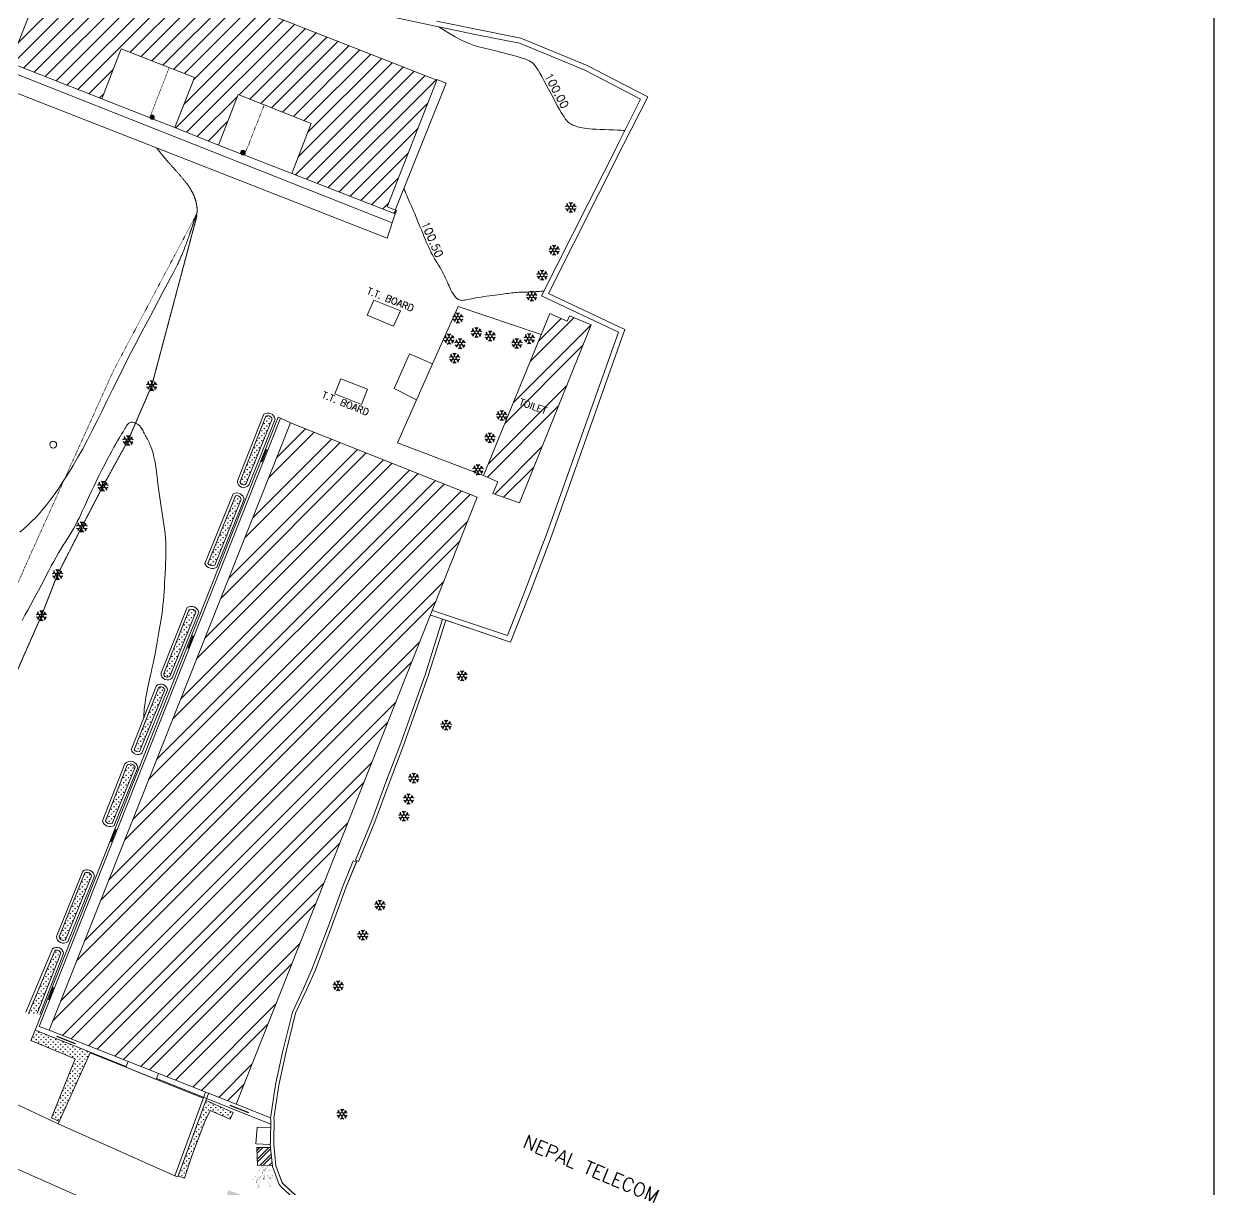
# Model space of a CAD drawing. Header units: inches. Extents: x 527934 to 2134587, y -408734 to 227304.
# Drawn here: x 756944 to 845108, y -255425 to -169132 of the extents above; entities that cross this region are included whole.
import ezdxf
from ezdxf.enums import TextEntityAlignment as Align

# ---------------------------------------------------------------- set-up
doc = ezdxf.new("R2010")
doc.units = ezdxf.units.IN
doc.header["$MEASUREMENT"] = 0
doc.linetypes.add('ACAD_ISO02W100', pattern=[15, 12, -3])
doc.linetypes.add('ACAD_ISO07W100', pattern=[3.5, 0.5, -3])
for name, color, linetype, lineweight in [('1 LIGHT N SWITCH', 3, 'Continuous', 25), ('Banana', 3, 'Continuous', 15), ('boundary', 1, 'Continuous', 20), ('Building', 30, 'Continuous', 20), ('Cont_Annotation', 7, 'Continuous', 15), ('Contour', 3, 'Continuous', 5), ('Drain', 9, 'Continuous', 15), ('Flowerbed', 30, 'Continuous', 15), ('hatch', 250, 'Continuous', 5), ('Index_Contour', 1, 'Continuous', 20), ('Miscellaneous', 7, 'Continuous', 15), ('partition wall', 5, 'Continuous', 20), ('Slope', 7, 'ACAD_ISO07W100', 15), ('Terrace', 30, 'ACAD_ISO02W100', 15)]:
    doc.layers.add(name, color=color, linetype=linetype, lineweight=lineweight)
doc.layers.add('Tree', color=3, linetype='Continuous')
doc.styles.add('romans', font='romans.shx')
doc.dimstyles.new('External', dxfattribs={"dimtxt": 0.6, "dimasz": 0.6, "dimexe": 0.25, "dimexo": 0.75, "dimgap": 0.25, "dimtad": 0, "dimzin": 1, "dimdsep": 46, "dimtxsty": 'romans', "dimcen": 2.5, "dimadec": 8, "dimazin": 0, "dimtfac": 1, "dimtix": 1, "dimtmove": 2, "dimatfit": 3, "dimfxl": 1, "dimtolj": 1, "dimtzin": 0, "dimarcsym": 1})
pattern_1 = [(90, (-202479.1, -1176701.5), (-179.605, 179.605), [47.625, -311.585]), (45, (-202479.1, -1176701.5), (-179.605122, 179.605122), [47.625, -206.375]), (135, (-202479.1, -1176701.5), (-179.605122, -179.605122), [47.625, -206.375])]
pattern_2 = [(45, (-202479.1, -1176701.5), (-1347.0384, 1347.0384), []), (45, (-201581, -1176701.5), (-1347.0384, 1347.0384), [])]

# ---------------------------------------------------------------- blocks, each defined once
blk = doc.blocks.new('Tree')
for p, q in [((-0.77, 0.16), (-0.43, 0.25)), ((-0.65, 0.38), (-0.22, 0.12)), ((-0.43, 0.25), (-0.52, 0.59)), ((-0.25, 0.75), (0, 0.5)), ((0, 0.25), (0, 0.75)), ((0, 0.5), (0.25, 0.75)), ((0.65, 0.38), (0.22, 0.12)), ((0.43, 0.25), (0.52, 0.59)), ((0.43, 0.25), (0.77, 0.16)), ((-0.77, -0.16), (-0.43, -0.25)), ((-0.22, -0.13), (-0.65, -0.38)), ((-0.43, -0.25), (-0.52, -0.59)), ((-0.25, -0.75), (0, -0.5)), ((0, -0.75), (0, -0.25)), ((0, -0.5), (0.25, -0.75)), ((0.22, -0.13), (0.65, -0.38)), ((0.43, -0.25), (0.77, -0.16)), ((0.43, -0.25), (0.52, -0.59))]:
    blk.add_line(p, q)
blk.add_circle((0, 0), 0.25)
blk = doc.blocks.new('WMF1', base_point=(-0.1, 0))
at = {"layer": 'Tree', "lineweight": 0, "const_width": 0.221}
for points in [[(29.8, -10.4), (27.2, -9.4), (24.6, -8.3), (18.3, -8.3), (17.1, -8.8), (15.8, -9.3), (17.1, -9.9), (18.4, -10.4), (19.3, -11.3), (20.2, -12.2), (20.2, -15.1), (20.2, -18), (19, -15.1), (17.8, -12.2), (16.6, -11.2), (15.3, -10.1), (15.3, -14.4), (15.3, -18.8), (16.1, -24.4), (17, -29.9), (14.9, -29.9), (12.9, -29.9), (13.7, -24.3), (14.5, -18.7), (14.5, -14.4), (14.5, -10.1), (13.3, -11.2), (12, -12.2), (10.8, -15.1), (9.7, -18), (9.7, -15.1), (9.7, -12.2), (10.6, -11.3), (11.4, -10.4), (12.8, -9.9), (14, -9.3), (12.8, -8.8), (11.5, -8.3), (8.4, -8.3), (5.2, -8.3), (2.7, -9.4), (0, -10.4), (2.5, -8.4), (5, -6.3), (8.5, -6.3), (11.4, -7.5), (14.3, -8.7), (13.6, -7.1), (12.9, -5.4), (9.7, -2.8), (6.5, -0.1), (9.2, -1.2), (11.9, -2.3), (13.6, -5.1), (14.3, -6.7), (14.9, -8.3), (15.6, -6.7), (16.2, -5.1), (17.8, -2.3), (20.6, -1.2), (23.3, -0.1), (20.1, -2.8), (16.9, -5.4), (15.5, -8.7), (18.5, -7.5), (21.3, -6.3), (24.8, -6.3), (27.4, -8.4), (29.8, -10.4), (29.8, -10.4)], [(16.1, -29.3), (15.5, -25.3), (14.9, -21.3), (14.3, -25.3), (13.7, -29.3), (14.9, -29.3), (16.1, -29.3), (16.1, -29.3)]]:
    blk.add_lwpolyline(points, dxfattribs=at)

msp = doc.modelspace()

# ---------------------------------------------------------------- hatches: boundary and pattern name
at = {"layer": 'Building', "ltscale": 0.25}
for points in [[(766601.6, -176052.5, 0.7192238), (766318.1, -175957.4), (766286.9, -176037.5, 0.0238176), (766286.2, -176052.5, 1)], [(772998.9, -178682.5, 0.7519102), (773315.5, -178774), (773338.9, -178714.5, 0.0469535), (773341.9, -178682.5, 1)]]:
    msp.add_hatch(color=256, dxfattribs=at).paths.add_polyline_path(points)
at = {"layer": 'Flowerbed', "ltscale": 0.25}
h = msp.add_hatch(dxfattribs=at)
h.set_pattern_fill('GRASS', color=256, scale=10, style=0)
h.set_pattern_definition(pattern_1)
h.paths.add_polyline_path([(775344, -198394.1, 0.4483781), (774878.7, -198185.1), (772960.5, -203017.8, 0.6701768), (773423.5, -203182)])
h = msp.add_hatch(dxfattribs=at)
h.set_pattern_fill('GRASS', color=256, scale=10, style=0)
h.set_pattern_definition(pattern_1)
h.paths.add_polyline_path([(773052.1, -204319, 0.4109612), (772610.7, -204083.2), (770575.5, -209083.5, 0.356107), (771090.3, -209226.5)])
h = msp.add_hatch(dxfattribs=at)
h.set_pattern_fill('GRASS', color=256, scale=10, style=0)
h.set_pattern_definition(pattern_1)
h.paths.add_polyline_path([(769693.9, -212701.6, 0.3956605), (769193.1, -212496.4), (767306.8, -217242.7, 0.6641884), (767755.3, -217450.1)])
h = msp.add_hatch(dxfattribs=at)
h.set_pattern_fill('GRASS', color=256, scale=10, style=0)
h.set_pattern_definition(pattern_1)
h.paths.add_polyline_path([(767378, -218437.2, 0.4666556), (766943.4, -218260.3), (765110.6, -222881.5, 0.3842198), (765514.6, -223009.4)])
h = msp.add_hatch(dxfattribs=at)
h.set_pattern_fill('GRASS', color=256, scale=10, style=0)
h.set_pattern_definition(pattern_1)
h.paths.add_polyline_path([(765183.4, -224183, 0.563686), (764607.1, -224033.1), (762983.5, -228161.3, 0.400882), (763483.8, -228344.5)])
h = msp.add_hatch(dxfattribs=at)
h.set_pattern_fill('GRASS', color=256, scale=10, style=0)
h.set_pattern_definition(pattern_1)
h.paths.add_polyline_path([(761969, -232235.3, 0.4806899), (761473.7, -232009.4), (759562.8, -236736.3, 0.5015649), (760040.7, -236966)])
h = msp.add_hatch(dxfattribs=at)
h.set_pattern_fill('GRASS', color=256, scale=10, style=0)
h.set_pattern_definition(pattern_1)
h.paths.add_polyline_path([(759679.4, -237952.4, 0.5338205), (759230.1, -237764.1), (757286.4, -242405.7), (757936.6, -242411.7)])
h.paths.add_polyline_path([(756313.8, -244489.6), (758544.6, -242258.9), (758014.3, -241728.5), (755783.5, -243959.3)], flags=9)
h = msp.add_hatch(dxfattribs=at)
h.set_pattern_fill('GRASS', color=256, scale=10, style=0)
h.set_pattern_definition(pattern_1)
h.paths.add_polyline_path([(757781.9, -243642.5), (757474.9, -244420.5), (760756.9, -245765.5), (758993.9, -250136.5), (759579.1, -250401.3), (761870.2, -245337.8), (764504.1, -246392.9), (764525.9, -246338.1)])
h = msp.add_hatch(dxfattribs=at)
h.set_pattern_fill('GRASS', color=256, scale=10, style=0)
h.set_pattern_definition(pattern_1)
h.paths.add_polyline_path([(770436.7, -248852.8), (768375.9, -254443.4), (768842.9, -254615.5), (769369.9, -253034.5), (770340.9, -250415.5), (770749.9, -249592.5), (772232.9, -250248.5), (772455.3, -249745.7)])
h = msp.add_hatch(dxfattribs=at)
h.set_pattern_fill('GRASS', color=256, scale=10, style=0)
h.set_pattern_definition(pattern_1)
h.paths.add_polyline_path([(803060.9, -265603.5), (800432.9, -264840.5), (797045.9, -263890.5), (793676.9, -262898.5), (789759.7, -261672.6), (781714.9, -258879.7), (780597.9, -258496.5), (778911.9, -257899.5), (774418.5, -256322.9), (774406.9, -256334.5), (774406.9, -256318.8), (772103.9, -255510.7), (771966.9, -255886.5), (782427.9, -259700.5), (791058.9, -262655.5), (799616.9, -265428.5), (802484.9, -266261.5), (811493.9, -271522.5), (813786.9, -272942, -0.1656886), (813992.6, -273069.4), (820051.9, -276820.5), (821202.9, -277360.5), (822079.9, -277624.5), (819013.9, -274996.5), (817973.5, -273986.5), (813778.5, -271410.7), (811805.1, -271135.5), (811713.9, -271278.5), (808123.9, -268878.5), (806258.9, -267631.5), (804571.9, -266545.5), (804630.1, -266452.2)])
h.paths.add_polyline_path([(774928.8, -257136.6), (776806, -255259.4), (776275.7, -254729), (774398.5, -256606.2)], flags=9)
h.paths.add_polyline_path([(797823.6, -267025.3), (799700.8, -265148.1), (799170.4, -264617.7), (797293.2, -266494.9)], flags=25)
h.paths.add_polyline_path([(790242.9, -264555.2), (792103.2, -262694.9), (791572.9, -262164.5), (789712.5, -264024.9)], flags=25)
h.paths.add_polyline_path([(780724.4, -261326.2), (782601.6, -259449), (782071.3, -258918.6), (780194.1, -260795.8)], flags=25)
h.paths.add_polyline_path([(809542.3, -272919), (811318.5, -271142.8), (810788.2, -270612.5), (809012, -272388.7)], flags=25)
h.paths.add_polyline_path([(818281.9, -278258.1), (820159.1, -276380.9), (819628.8, -275850.6), (817751.6, -277727.8)], flags=9)
at = {"layer": 'hatch', "ltscale": 0.25}
h = msp.add_hatch(dxfattribs=at)
h.set_pattern_fill('ANSI31', color=256, scale=250, style=0)
h.set_pattern_definition([(45, (-202479.1, -1176701.5), (-561.266, 561.266), [])])
h.paths.add_polyline_path([(787521.9, -173296.5), (759773.9, -162353.5), (756051.9, -171751.5), (755287.9, -171454.5), (755172.9, -171721.5), (762715.9, -174688.5), (764158.9, -170983.5), (769584, -173096.4), (768135.9, -176814.5), (771368.9, -178122.5), (772827.6, -174377.1), (778227.1, -176503.7), (776784.9, -180206.5), (784453.9, -183193.5), (784549.9, -182967.5), (783851.9, -182681.5)])
h.paths.add_polyline_path([(774160.7, -169827.3), (776037.9, -167950.1), (775507.6, -167419.7), (773630.4, -169296.9)], flags=24)
h.paths.add_polyline_path([(774225, -174671.2), (776893.5, -172002.8), (776363.2, -171472.4), (773694.7, -174140.9)], flags=24)
h = msp.add_hatch(dxfattribs=at)
h.set_pattern_fill('ANSI32', color=256, scale=200, style=0)
h.set_pattern_definition(pattern_2)
h.paths.add_polyline_path([(798974.9, -191426.5), (797356.9, -190761.5), (797189.4, -191148.5), (795908.9, -190594.5), (790995.9, -202580.5), (792046.5, -203035.1), (791669.9, -203905.5), (793651.9, -204602.5)])
h.paths.add_polyline_path([(792324.1, -197343.4), (794201.3, -195466.2), (793670.9, -194935.9), (791793.7, -196813.1)], flags=25)
h.paths.add_polyline_path([(793349.7, -197386.4), (795741.9, -198227.6), (795990.7, -197520.1), (793598.6, -196678.9)], flags=24)
h = msp.add_hatch(dxfattribs=at)
h.set_pattern_fill('ANSI32', color=256, scale=200, style=0)
h.set_pattern_definition(pattern_2)
h.paths.add_polyline_path([(790523.9, -204182.5), (776697.9, -198673.5), (758809.9, -243642.5), (772666.9, -249139.5)])
h.paths.add_polyline_path([(781294.1, -203596.2), (783171.3, -201719), (782641, -201188.7), (780763.8, -203065.9)], flags=24)
h.paths.add_polyline_path([(785952.1, -216594.4), (787846.1, -214700.4), (787315.8, -214170), (785421.7, -216064.1)], flags=25)
h.paths.add_polyline_path([(783217.1, -223574.4), (785094.3, -221697.2), (784563.9, -221166.9), (782686.7, -223044.1)], flags=25)
h.paths.add_polyline_path([(776326.1, -241179.4), (777849.7, -239655.8), (777319.4, -239125.4), (775795.7, -240649.1)], flags=25)
h = msp.add_hatch(dxfattribs=at)
h.set_pattern_fill('ANSI32', color=256, scale=50, style=0)
h.set_pattern_definition([(45, (-202479.1, -1176701.5), (-336.7596, 336.7596), []), (45, (-202254.6, -1176701.5), (-336.7596, 336.7596), [])])
h.paths.add_polyline_path([(775224.2, -252332.4), (774211.9, -252343.5), (774241.9, -253659.5), (775358.8, -253647.2)])
h.paths.add_polyline_path([(774141.4, -253513.5), (776653.3, -253513.5), (776653.3, -252763.5), (774141.4, -252763.5)], flags=9)

# ---------------------------------------------------------------- linework, layer by layer
at = {"layer": '1 LIGHT N SWITCH', "ltscale": 400}
msp.add_lwpolyline([(621260, -303488), (845108.5, -303488), (845108.5, -101610.5), (621260, -101610.5)], close=True, dxfattribs=at)
at = {"layer": 'boundary', "ltscale": 0.25}
msp.add_lwpolyline([(779023.3, -257673.7), (776082.9, -254963.1), (775615.4, -253698.5), (775451.8, -252100.4), (775465.8, -251899.8), (775486.1, -250287.8), (775470.6, -250187.9), (775823, -247710.6), (776382.3, -245226.7), (777073.7, -242399.6), (777892.8, -240670.3), (778535.6, -239172.5), (779720.1, -236078), (780830.1, -233035.7), (781619.3, -231106.7), (781742.9, -231157.5), (782948.9, -228225.5), (783999.9, -225365.5), (785092.9, -222493.5), (786922.9, -217344.5), (788189.8, -213301), (792981.6, -214912.7), (794386.1, -211361.3), (795924.8, -207338.3), (801458.9, -191777.5), (795808.1, -189107.7), (801366.9, -178064.5), (803153.7, -174532.1), (800729.6, -173288.6), (798673, -172206.8), (796153.6, -171172.7), (793760.3, -170193.3), (790563, -169560.3), (787513.7, -168923.8)], dxfattribs=at)
at = {"layer": 'Building', "ltscale": 0.25}
for p, q in [((756051.9, -171751.5), (759773.9, -162353.5)), ((762715.9, -174688.5), (764158.9, -170983.5)), ((764158.9, -170983.5), (769584, -173096.4)), ((755172.9, -171721.5), (762715.9, -174688.5)), ((768135.9, -176814.5), (769578.9, -173109.5)), ((771368.9, -178122.5), (772827.6, -174377.1)), ((772827.6, -174377.1), (778227.1, -176503.7)), ((768135.9, -176814.5), (771368.9, -178122.5)), ((776784.9, -180206.5), (778227.1, -176503.7)), ((776784.9, -180206.5), (784453.9, -183193.5))]:
    msp.add_line(p, q, dxfattribs=at)
at = {"layer": 'Building'}
for p, q in [((787521.9, -173296.5), (759773.9, -162353.5)), ((783851.9, -182681.5), (787521.9, -173296.5)), ((784549.9, -182967.5), (783851.9, -182681.5)), ((784453.9, -183193.5), (784549.9, -182967.5)), ((758809.9, -243642.5), (776697.9, -198673.5)), ((776697.9, -198673.5), (790523.9, -204182.5)), ((790523.9, -204182.5), (772666.9, -249139.5)), ((772666.9, -249139.5), (758809.9, -243642.5))]:
    msp.add_line(p, q, dxfattribs=at)
at = {"layer": 'Building', "linetype": 'ACAD_ISO07W100', "ltscale": 0.25}
for p, q in [((766269.4, -176082.4), (767715.8, -172368.8)), ((773282.1, -178858.7), (774749.1, -175133.9))]:
    msp.add_line(p, q, dxfattribs=at)
at = {"layer": 'Building', "ltscale": 0.25}
for centre, radius in [((766443.9, -176052.5), 157.7), ((773170.4, -178682.5), 171.5)]:
    msp.add_circle(centre, radius, dxfattribs=at)
at = {"layer": 'Contour'}
for points in [[(766794.8, -178333.9), (766897.3, -178466.3), (766988.2, -178582.6), (767068.8, -178684.7), (767140.5, -178774.3), (767204.6, -178853.3), (767262.4, -178923.8), (767315.3, -178987.4), (767364.5, -179046.1), (767411.3, -179101.6), (767456.1, -179154.3), (767499.2, -179204.8), (767540.8, -179253.3), (767581.3, -179300.2), (767620.9, -179345.9), (767659.9, -179390.6), (767698.7, -179434.8), (767737.3, -179478.8), (767775.9, -179522.6), (767814.4, -179566.3), (767852.9, -179609.7), (767891.3, -179653), (767929.6, -179696), (767967.7, -179738.9), (768005.7, -179781.6), (768043.6, -179824), (768081.3, -179866.3), (768118.8, -179908.4), (768156.2, -179950.2), (768193.3, -179991.8), (768230.2, -180033.3), (768266.8, -180074.5), (768303.2, -180115.5), (768339.3, -180156.2), (768375.2, -180196.7), (768410.7, -180237), (768445.9, -180277.1), (768480.8, -180316.9), (768515.3, -180356.5), (768549.4, -180395.9), (768583.2, -180435), (768616.6, -180473.9), (768649.6, -180512.5), (768682.1, -180550.8), (768714.2, -180588.9), (768745.8, -180626.8), (768777, -180664.3), (768807.7, -180701.6), (768837.8, -180738.7), (768867.5, -180775.5), (768896.6, -180811.9), (768925.2, -180848.2), (768953.2, -180884.1), (768980.7, -180919.8), (769007.6, -180955.2), (769033.9, -180990.2), (769059.6, -181025), (769084.7, -181059.6), (769109.2, -181093.8), (769133.1, -181127.7), (769156.4, -181161.3), (769179.1, -181194.7), (769201.2, -181227.7), (769222.7, -181260.5), (769243.7, -181292.9), (769264.1, -181325.1), (769283.9, -181356.9), (769303.2, -181388.5), (769321.9, -181419.8), (769340.1, -181450.7), (769357.7, -181481.4), (769374.8, -181511.8), (769391.4, -181541.9), (769407.6, -181571.6), (769423.2, -181601.1), (769438.3, -181630.3), (769453, -181659.2), (769467.2, -181687.8), (769480.9, -181716.1), (769494.2, -181744), (769507, -181771.7), (769519.4, -181799.1), (769531.4, -181826.2), (769542.9, -181853), (769554.1, -181879.5), (769564.8, -181905.6), (769575.2, -181931.5), (769585.1, -181957.1), (769594.7, -181982.4), (769604, -182007.4), (769612.9, -182032), (769621.4, -182056.4), (769629.6, -182080.5), (769637.4, -182104.2), (769645, -182127.7), (769652.2, -182150.9), (769659.1, -182173.7), (769665.8, -182196.3), (769672.1, -182218.6), (769678.2, -182240.5), (769684, -182262.1), (769689.5, -182283.5), (769694.8, -182304.5), (769699.8, -182325.3), (769704.6, -182345.7), (769709.2, -182365.8), (769713.6, -182385.6), (769717.7, -182405.1), (769721.7, -182424.4), (769725.4, -182443.3), (769729, -182461.9), (769732.4, -182480.1), (769735.6, -182498.1), (769738.7, -182515.8), (769741.7, -182533.2), (769744.4, -182550.2), (769747.1, -182567), (769749.6, -182583.5), (769752, -182599.6), (769754.3, -182615.5), (769756.5, -182631), (769758.6, -182646.3), (769760.6, -182661.2), (769762.5, -182675.9), (769764.3, -182690.3), (769766, -182704.4), (769767.6, -182718.2), (769769.2, -182731.7), (769770.6, -182745), (769772, -182758), (769773.3, -182770.8), (769774.5, -182783.3), (769775.6, -182795.5), (769776.7, -182807.5), (769777.6, -182819.3), (769778.5, -182830.8), (769779.4, -182842.2), (769780.1, -182853.2), (769780.8, -182864.1), (769781.3, -182874.8), (769781.9, -182885.3), (769782.3, -182895.5), (769782.7, -182905.6), (769782.9, -182915.5), (769783.2, -182925.2), (769783.3, -182934.8), (769783.4, -182944.1), (769783.4, -182953.3), (769783.3, -182962.4), (769783.2, -182971.2), (769783, -182980), (769782.7, -182988.6), (769782.4, -182997), (769782, -183005.4), (769781.5, -183013.5), (769781, -183021.6), (769780.4, -183029.6), (769779.7, -183037.4), (769779, -183045.2), (769778.2, -183052.8), (769777.3, -183060.4), (769776.4, -183067.9), (769775.4, -183075.3), (769774.4, -183082.6), (769773.3, -183089.8), (769772.2, -183097), (769771, -183104.1), (769769.7, -183111.1), (769768.4, -183118.2), (769767, -183125.1), (769765.6, -183132), (769764.1, -183138.9), (769762.5, -183145.8), (769760.9, -183152.7), (769759.3, -183159.5), (769757.6, -183166.3), (769755.8, -183173.1), (769754, -183179.9), (769752.2, -183186.8), (769750.3, -183193.6), (769748.3, -183200.4), (769746.3, -183207.3), (769744.3, -183214.2), (769742.2, -183221.2), (769740, -183228.2), (769737.8, -183235.2), (769735.5, -183242.4), (769733.2, -183249.5), (769730.9, -183256.8), (769728.4, -183264.2), (769726, -183271.6), (769723.4, -183279.2), (769720.8, -183286.9), (769718.1, -183294.7), (769715.3, -183302.7), (769712.5, -183310.8), (769709.6, -183319.1), (769706.6, -183327.5), (769703.6, -183336.2), (769700.4, -183345), (769697.2, -183354.1), (769693.8, -183363.4), (769690.4, -183372.9), (769686.9, -183382.6), (769683.3, -183392.6), (769679.6, -183402.8), (769675.8, -183413.4), (769671.8, -183424.2), (769667.8, -183435.3), (769663.6, -183446.7), (769659.4, -183458.4), (769655, -183470.5), (769650.5, -183482.9), (769645.9, -183495.6), (769641.1, -183508.7), (769636.2, -183522.2), (769631.2, -183536.1), (769626.1, -183550.3), (769620.8, -183565), (769615.3, -183580), (769609.8, -183595.5), (769604.1, -183611.5), (769598.2, -183627.9), (769592.2, -183644.7), (769586, -183662), (769579.7, -183679.8), (769573.2, -183698.1), (769566.5, -183716.8), (769559.7, -183736.1), (769552.7, -183755.9), (769545.6, -183776.3), (769538.2, -183797.2), (769530.7, -183818.6), (769523, -183840.7), (769515.2, -183863.3), (769507.1, -183886.4), (769498.9, -183910.2), (769490.4, -183934.6), (769481.8, -183959.6), (769473, -183985.3), (769463.9, -184011.6), (769454.7, -184038.5), (769445.3, -184066.1), (769435.6, -184094.4), (769425.8, -184123.4), (769415.7, -184153), (769405.4, -184183.4), (769394.9, -184214.5), (769384.2, -184246.3), (769373.2, -184278.8), (769362, -184312), (769350.5, -184346), (769338.8, -184380.7), (769326.8, -184416.2), (769314.6, -184452.4), (769302.1, -184489.3), (769289.3, -184527), (769276.3, -184565.5), (769262.9, -184604.7), (769249.3, -184644.7), (769235.3, -184685.4), (769221, -184726.9), (769206.4, -184769.1), (769191.5, -184812.1), (769176.2, -184855.9), (769160.6, -184900.4), (769144.6, -184945.7), (769128.3, -184991.8), (769111.6, -185038.7), (769094.5, -185086.3), (769077.1, -185134.7), (769059.2, -185183.8), (769041, -185233.8), (769022.3, -185284.5), (769003.2, -185336), (768983.7, -185388.3), (768963.8, -185441.3), (768943.5, -185495.2), (768922.7, -185549.8), (768901.4, -185605.2), (768879.7, -185661.4), (768857.6, -185718.4), (768834.9, -185776.2), (768811.8, -185834.8), (768788.2, -185894.2), (768764, -185954.4), (768739.4, -186015.3), (768714.3, -186077.1), (768688.6, -186139.7), (768662.5, -186203.1), (768635.8, -186267.2), (768608.5, -186332.2), (768580.7, -186398), (768552.3, -186464.6), (768523.4, -186532), (768493.9, -186600.3), (768463.8, -186669.3), (768431.9, -186741.4), (768392.1, -186827.8), (768336.9, -186941.9), (768259, -187097.2), (768151.1, -187307.2), (768005.7, -187585.3), (767815.6, -187945), (767573.3, -188399.7), (767274.3, -188958), (766925.6, -189608.6), (766537.1, -190335.2), (766118.7, -191121.6), (765680.3, -191951.6), (765231.6, -192808.9), (764782.6, -193677.3), (764343.2, -194540.5), (763921.1, -195384.9), (763516, -196206.7), (763125.6, -197004.8), (762747.3, -197778), (762378.9, -198525.1), (762017.9, -199245.1), (761661.9, -199936.8), (761308.5, -200598.9), (760956.1, -201230.4), (760605.6, -201830.5), (760258.8, -202398.2), (759917.5, -202932.8), (759583.4, -203433.5), (759258.2, -203899.3), (758943.7, -204329.6), (758641.7, -204723.5), (758352.7, -205081.2), (758073.1, -205407.5), (757798.2, -205708.4), (757523.3, -205989.5), (757243.6, -206256.8), (756954.3, -206516.1), (756650.7, -206773.4)], [(795477.5, -188918.1), (795368.4, -188925.9), (795255.1, -188934), (795137.7, -188942.1), (795016.4, -188950.2), (794891.1, -188958.1), (794762, -188965.7), (794629.1, -188972.8), (794492.5, -188979.2), (794352.4, -188985), (794209.8, -188990.4), (794065.7, -188995.6), (793921.2, -189001.1), (793777.3, -189007.2), (793635.2, -189014.2), (793496, -189022.4), (793360.6, -189032.2), (793229.5, -189043.8), (793100.9, -189057.3), (792971.9, -189072.5), (792840, -189089.2), (792702.6, -189107.6), (792557, -189127.3), (792400.5, -189148.4), (792230.7, -189170.7), (792045.8, -189194.2), (791848.6, -189218.9), (791642.7, -189244.9), (791431.7, -189272.1), (791219.4, -189300.6), (791009.5, -189330.6), (790805.6, -189362), (790611.3, -189394.8), (790429.8, -189429), (790261.2, -189463.4), (790105.2, -189496.9), (789961.2, -189528.3), (789829, -189556.1), (789707.9, -189579.3), (789597.6, -189596.6), (789497.8, -189606.7), (789407.7, -189608.6), (789326.5, -189602.5), (789252.9, -189588.7), (789185.8, -189567.5), (789124.2, -189539.2), (789066.8, -189504.3), (789012.5, -189462.9), (788960.2, -189415.5), (788908.9, -189362.3), (788858.2, -189302.8), (788807.8, -189236.4), (788757.5, -189162.7), (788706.9, -189081.1), (788655.9, -188990.9), (788604.1, -188891.6), (788551.3, -188782.8), (788497.1, -188663.9), (788441.1, -188536.1), (788382.4, -188400.2), (788320.6, -188257.5), (788254.9, -188109), (788184.6, -187955.9), (788109.2, -187799.3), (788028, -187640.2), (787940.7, -187479.9), (787848.6, -187318.9), (787753.3, -187158), (787656.3, -186998), (787559.4, -186839.4), (787464, -186683.1), (787371.9, -186529.6), (787284.6, -186379.8), (787203.3, -186233.6), (787126.7, -186088.7), (787053.1, -185942.1), (786981, -185790.8), (786908.5, -185631.8), (786834.1, -185462.1), (786756, -185278.6), (786672.6, -185078.4), (786582.7, -184859.8), (786487.4, -184626.4), (786388.4, -184383), (786287.4, -184134.6), (786186, -183886), (786086, -183642.3), (785989.1, -183408.1), (785896.8, -183188.6), (785810.6, -182987.3), (785730.3, -182803.5), (785655.7, -182635.4), (785586.2, -182480.8), (785521.6, -182338), (785461.3, -182204.9), (785405.1, -182079.6), (785352.6, -181960.1), (785303.4, -181845.3), (785258, -181736.5), (785217, -181635.7), (785180.9, -181545.1), (785150.3, -181466.7), (785125.7, -181402.6), (785107.8, -181354.8), (785097, -181325.6)], [(756819.7, -213322.9), (757031.2, -212920.2), (757239.6, -212538.2), (757444.8, -212170.3), (757646.8, -211809.6), (757845.6, -211449.4), (758041.2, -211084.5), (758233.7, -210716.4), (758423.5, -210348.2), (758610.7, -209983.1), (758795.6, -209624.1), (758978.4, -209274.4), (759159.4, -208937), (759338.8, -208615.1), (759516.6, -208310.8), (759692.1, -208022.6), (759864.3, -207748), (760032.5, -207484.3), (760195.6, -207229.2), (760352.6, -206980.1), (760502.8, -206734.5), (760645.1, -206489.8), (760779.4, -206243.5), (760908, -205992.4), (761034.2, -205733.1), (761161.1, -205462.4), (761291.9, -205177.1), (761429.7, -204873.9), (761577.7, -204549.3), (761739, -204200.3), (761915.6, -203825.4), (762104.9, -203430.6), (762302.9, -203023.8), (762505.8, -202612.9), (762709.7, -202205.9), (762910.8, -201810.7), (763105.2, -201435.2), (763289.1, -201087.3), (763459.2, -200773.1), (763615.5, -200491.7), (763758.5, -200240.2), (763888.9, -200016), (764007.1, -199816.2), (764113.8, -199638.1), (764209.6, -199478.9), (764294.9, -199335.8), (764370.7, -199206.6), (764438.5, -199090.7), (764499.9, -198988.1), (764556.7, -198898.7), (764610.7, -198822.3), (764663.7, -198759.1), (764717.2, -198708.8), (764773.2, -198671.5), (764832.8, -198646.8), (764895.4, -198633.6), (764959.9, -198630.4), (765025.3, -198635.8), (765090.5, -198648.4), (765154.2, -198666.9), (765215.6, -198689.7), (765273.4, -198715.4), (765326.8, -198743.1), (765376.4, -198773.2), (765422.9, -198806.4), (765467.1, -198843.8), (765509.8, -198886), (765551.6, -198933.9), (765593.5, -198988.4), (765636.1, -199050.3), (765680.2, -199120.1), (765725.5, -199196.8), (765771.8, -199279), (765818.9, -199365.3), (765866.5, -199454.6), (765914.4, -199545.2), (765962.3, -199636.1), (766009.9, -199725.7), (766057.1, -199813.2), (766103.8, -199899.9), (766150.1, -199987.5), (766196.1, -200077.7), (766241.9, -200172.3), (766287.4, -200273.1), (766332.8, -200381.6), (766378.2, -200499.8), (766423.5, -200629.3), (766468.7, -200771.7), (766513.4, -200928.7), (766557.7, -201101.9), (766601.2, -201292.9), (766643.8, -201503.5), (766685.4, -201735.1), (766725.7, -201989.4), (766764.7, -202267.1), (766803, -202565.3), (766841.3, -202880), (766880.3, -203207.3), (766920.6, -203543.2), (766963.1, -203883.8), (767008.4, -204225.3), (767057.2, -204563.6), (767109.9, -204895.9), (767164.8, -205223.6), (767220.2, -205549.2), (767274.1, -205874.9), (767324.5, -206203.4), (767369.6, -206536.9), (767407.4, -206877.9), (767436.1, -207228.9), (767454.3, -207591.2), (767462.8, -207962.6), (767463.2, -208339.4), (767456.9, -208718.4), (767445.4, -209096.1), (767430.1, -209469.1), (767412.4, -209833.9), (767393.9, -210187.3), (767375.6, -210527.1), (767356.5, -210857.2), (767335.5, -211182.7), (767311.3, -211508.9), (767282.5, -211841.1), (767247.8, -212184.3), (767206.1, -212543.9), (767155.9, -212925), (767096.5, -213330.7), (767029.3, -213755.2), (766956, -214190.7), (766878.6, -214629.3), (766798.9, -215063.1), (766718.7, -215484.2), (766639.9, -215884.7), (766564.2, -216256.8), (766493.3, -216594.5), (766427.1, -216900.7), (766365.3, -217180), (766307.6, -217437.3), (766253.7, -217677.2), (766203.2, -217904.5), (766155.8, -218123.9), (766111.3, -218340.4), (766069.3, -218557.2), (766030.1, -218772.7), (765993.9, -218983.8), (765961, -219187.6), (765931.6, -219381.1), (765906.1, -219561.2), (765884.7, -219724.9), (765867.7, -219869.3), (765855.1, -219992.3), (765846.4, -220096.5), (765840.8, -220185.3), (765837.4, -220262.4), (765835.5, -220331.2), (765834.3, -220395.3), (765832.9, -220458.2), (765830.7, -220523.4)]]:
    msp.add_lwpolyline(points, dxfattribs=at)
at = {"layer": 'Drain'}
for p in [(757781.9, -243642.5), (775957.9, -198320.5)]:
    msp.add_line(p, (775783.3, -198251.3), dxfattribs=at)
at = {"layer": 'Drain', "ltscale": 0.25}
for p, q in [((757781.9, -243642.5), (764525.9, -246338.1)), ((766777.3, -247238), (775232, -250617.3))]:
    msp.add_line(p, q, dxfattribs=at)
at = {"layer": 'Flowerbed', "ltscale": 0.25}
for p, q in [((757474.9, -244420.5), (757781.9, -243642.5)), ((757474.9, -244420.5), (760756.9, -245765.5)), ((760756.9, -245765.5), (758993.9, -250136.5)), ((758993.9, -250136.5), (759579.1, -250401.3)), ((772232.9, -250248.5), (772455.3, -249745.7)), ((768842.9, -254615.5), (768375.9, -254443.4))]:
    msp.add_line(p, q, dxfattribs=at)
for points in [[(775552.9, -198410.5, 0.5450858), (774718.9, -198045.5), (772760.9, -202978.5, 0.7419559), (773597.9, -203284.5), (775552.9, -198410.5)], [(773260.9, -204335.5, 0.5103381), (772456.9, -203930.5), (770353.9, -209097.5, 0.4522945), (771248.9, -209368.5), (773260.9, -204335.5)], [(769907.9, -212706.5, 0.4906215), (769035.9, -212350.5), (767109.9, -217196.5, 0.7361545), (767925.9, -217561.5), (769907.9, -212706.5)], [(767586.9, -218454.5, 0.568522), (766780.9, -218127.5), (764893.9, -222885.5, 0.496868), (765673.9, -223148.5), (767586.9, -218454.5)], [(765391.9, -224201.5, 0.6415568), (764434.9, -223924.5), (762768.9, -228160.5, 0.49538), (763641.9, -228486.5), (765391.9, -224201.5)], [(762175.9, -232257.5, 0.5707156), (761312.9, -231873.5), (759357.9, -236709.5, 0.5912247), (760201.9, -237100.5), (762175.9, -232257.5)], [(759883.9, -237978.5, 0.6239129), (759065.9, -237638.5), (757101.9, -242328.5)], [(757936.6, -242411.7), (759679.4, -237952.4, 0.5338205), (759230.1, -237764.1), (757286.4, -242405.7)]]:
    msp.add_lwpolyline(points, format="xyb", dxfattribs=at)
for points in [[(775344, -198394.1, 0.4483781), (774878.7, -198185.1), (772960.5, -203017.8, 0.6701768), (773423.5, -203182)], [(773052.1, -204319, 0.4109612), (772610.7, -204083.2), (770575.5, -209083.5, 0.356107), (771090.3, -209226.5)], [(769693.9, -212701.6, 0.3956605), (769193.1, -212496.4), (767306.8, -217242.7, 0.6641884), (767755.3, -217450.1)], [(767378, -218437.2, 0.4666556), (766943.4, -218260.3), (765110.6, -222881.5, 0.3842198), (765514.6, -223009.4)], [(765183.4, -224183, 0.563686), (764607.1, -224033.1), (762983.5, -228161.3, 0.400882), (763483.8, -228344.5)], [(761969, -232235.3, 0.4806899), (761473.7, -232009.4), (759562.8, -236736.3, 0.5015649), (760040.7, -236966)]]:
    msp.add_lwpolyline(points, format="xyb", close=True, dxfattribs=at)
for points in [[(758122.9, -242484.5), (759883.9, -237978.5)], [(770441.8, -248855.1), (772455.3, -249745.7)], [(768842.9, -254615.5), (769369.9, -253034.5), (770340.9, -250415.5), (770749.9, -249592.5), (772232.9, -250248.5)]]:
    msp.add_lwpolyline(points, dxfattribs=at)
at = {"layer": 'Index_Contour', "color": 1}
msp.add_lwpolyline([(801457.3, -177036.6), (801346.2, -177022.4), (801157.6, -177010.5), (800908.4, -177000), (800615.1, -176990.2), (800294.5, -176980.4), (799963.3, -176969.6), (799638.1, -176957.3), (799335.7, -176942.6), (799069.3, -176924.9), (798838.3, -176904.5), (798638.5, -176881.8), (798465.8, -176857.5), (798316.2, -176831.8), (798185.5, -176805.3), (798069.6, -176778.5), (797964.5, -176751.9), (797866.5, -176725.5), (797774.3, -176698.1), (797686.9, -176668.4), (797603.3, -176634.8), (797522.8, -176595.8), (797444.4, -176549.8), (797367.2, -176495.5), (797290.3, -176431.2), (797212.6, -176355.2), (797132.3, -176264.5), (797047.4, -176155.9), (796955.9, -176026), (796855.7, -175871.7), (796744.8, -175689.7), (796621.3, -175476.8), (796483.2, -175229.5), (796329.5, -174947.1), (796163.6, -174637.3), (795990, -174310.5), (795813.4, -173976.8), (795638.2, -173646.4), (795468.9, -173329.6), (795310.1, -173036.5), (795166.2, -172777.3), (795040.2, -172559.7), (794927.9, -172380.5), (794823.8, -172234.3), (794722, -172115.3), (794617, -172018), (794502.9, -171936.7), (794374.2, -171865.8), (794225, -171799.7), (794051.4, -171733.7), (793855.9, -171667.2), (793643, -171600.7), (793416.8, -171534.6), (793181.6, -171469.2), (792941.8, -171405), (792701.7, -171342.4), (792465.4, -171281.8), (792236.4, -171223.4), (792014.3, -171167.1), (791797.8, -171112.5), (791585.5, -171059.4), (791376.1, -171007.3), (791168.2, -170955.9), (790960.6, -170905), (790752, -170854.1), (790538.5, -170801), (790307.3, -170735), (790043, -170643.4), (789730.1, -170513.7), (789353.2, -170333.1), (788897.1, -170089.2), (788346.3, -169769), (787685.4, -169360.2)], dxfattribs=at)
at = {"layer": 'Miscellaneous', "ltscale": 0.25}
for p, q in [((784231.7, -183871.9), (754927, -172283.1)), ((783857.9, -185013.5), (754401.9, -173482.5)), ((762715.9, -174688.5), (766290.9, -176090.8)), ((766530.1, -176184.6), (768135.9, -176814.5)), ((771368.9, -178122.5), (773015.5, -178756.1)), ((773236, -178840.9), (776784.9, -180206.5)), ((784453.9, -183193.5), (783857.9, -185013.5)), ((758809.9, -243642.5), (758086.9, -243378.5)), ((759498.9, -250578.5), (761870.2, -245337.8)), ((761870.2, -245337.8), (770219.9, -248682.5)), ((764504.1, -246392.9), (764672.6, -245968.2)), ((764504.1, -246392.9), (766754.9, -247294.5)), ((766754.9, -247294.5), (766926.4, -246862.3)), ((768126.9, -254429.5), (759498.9, -250578.5)), ((774227.9, -250829.5), (774136.9, -252063.5)), ((775228.8, -250867.1), (774227.9, -250829.5)), ((775201, -252103.5), (774136.9, -252063.5)), ((774211.9, -252343.5), (775224.2, -252332.4)), ((774241.9, -253659.5), (774211.9, -252343.5)), ((774241.9, -253659.5), (775358.8, -253647.2))]:
    msp.add_line(p, q, dxfattribs=at)
at = {"layer": 'Miscellaneous'}
for p, q in [((788231.9, -173519.5), (784453.5, -182928)), ((787521.9, -173296.5), (787541.4, -173247.2)), ((788231.9, -173519.5), (787541.4, -173247.2)), ((782877.9, -189588.5), (782374.9, -190706.5)), ((782877.9, -189588.5), (784838.9, -190392.5)), ((784838.9, -190392.5), (784335.9, -191510.5)), ((782374.9, -190706.5), (784335.9, -191510.5)), ((795908.9, -190594.5), (790995.9, -202580.5)), ((795908.9, -190594.5), (797189.4, -191148.5)), ((797189.4, -191148.5), (797356.9, -190761.5)), ((797356.9, -190761.5), (798974.9, -191426.5)), ((798974.9, -191426.5), (793651.9, -204602.5)), ((784366.9, -196145.5), (785510.9, -193558.5)), ((785510.9, -193558.5), (787209.6, -194310)), ((784621.9, -200159.5), (787209.6, -194310)), ((779977.9, -196529.5), (780421.9, -195408.5)), ((780421.9, -195408.5), (782402.9, -196197.5)), ((779977.9, -196529.5), (781958.9, -197318.5)), ((781958.9, -197318.5), (782402.9, -196197.5)), ((784366.9, -196145.5), (786033.8, -196967.8)), ((758086.9, -243378.5), (775957.9, -198320.5)), ((775957.9, -198320.5), (776697.9, -198673.5)), ((790995.9, -202580.5), (784621.9, -200159.5)), ((790995.9, -202580.5), (792046.5, -203035.1)), ((791669.9, -203905.5), (792046.5, -203035.1)), ((793651.9, -204602.5), (791669.9, -203905.5)), ((775223, -250153.5), (772666.9, -249139.5))]:
    msp.add_line(p, q, dxfattribs=at)
msp.add_lwpolyline([(787209.6, -194310), (789123.9, -190073.5), (795272.4, -192147.4)], dxfattribs=at)
at = {"layer": 'Miscellaneous', "ltscale": 0.25}
for points in [[(723910.9, -235434.5), (732160.9, -238821.5), (740341.9, -242212.5), (753578.9, -247811.5), (753578.9, -247811.5), (759498.9, -250578.5)], [(775224.2, -252332.4), (774211.9, -252343.5), (774241.9, -253659.5)], [(755813.9, -253638.5), (764507.9, -257507.5), (769304.9, -259679.5), (772565.9, -260990.5)]]:
    msp.add_lwpolyline(points, dxfattribs=at)
msp.add_circle((759124.9, -200292.5), 250, dxfattribs=at)
at = {"layer": 'partition wall', "ltscale": 0.25}
for p, q in [((781348.9, -231107.5), (781580.3, -231202.2)), ((781742.9, -231157.5), (781511.7, -231062.4)), ((768126.9, -254429.5), (768350.6, -254512))]:
    msp.add_line(p, q, dxfattribs=at)
at = {"layer": 'partition wall'}
for points in [[(774624.9, -167265.5), (775091.9, -167482.5), (775481.9, -167502.5), (778190.9, -167320.5), (778531.9, -167388.5), (781362.9, -168016.5), (781721.9, -168074.5), (784426.9, -168666.5), (784762.9, -168740.5), (787432.9, -169307.5), (790484.9, -169944.5), (793646.9, -170570.5), (796004.9, -171535.5), (798506.9, -172562.5), (800548.9, -173636.5), (802628.9, -174703.5), (801012.9, -177921.5)], [(801026.9, -177893.6), (795292.8, -189285.1), (800985.5, -191974.7), (795566.8, -207210.9)], [(801366.9, -178064.5), (795808.1, -189107.7), (801458.9, -191777.5)]]:
    msp.add_lwpolyline(points, dxfattribs=at)
at = {"layer": 'partition wall', "ltscale": 0.25}
for points in [[(787513.7, -168923.8), (790563, -169560.3), (793760.3, -170193.3), (796153.6, -171172.7), (798673, -172206.8), (800729.6, -173288.6), (803153.7, -174532.1), (801366.9, -178064.5)], [(787088.8, -212930.7), (792981.6, -214912.7), (794386.1, -211361.3), (795924.8, -207338.3), (801458.9, -191777.5)], [(795569.9, -207202.5), (794031.9, -211223.5), (792760.9, -214437.5), (787209.9, -212570.5)], [(781511.7, -231062.4), (782715.9, -228134.8), (783765.7, -225277.9), (784858.3, -222407.2), (786685.7, -217265.2), (787952.8, -213221.3)], [(781742.9, -231157.5), (782948.9, -228225.5), (783999.9, -225365.5), (785092.9, -222493.5), (786922.9, -217344.5), (788189.8, -213301)], [(775369.9, -253755.5), (775200.9, -252104.5), (775215.9, -251889.5), (775235.9, -250305.5), (775217.9, -250189.5), (775576.9, -247665.5), (776138.9, -245169.5), (776836.9, -242315.5), (777664.9, -240567.5), (778303.9, -239078.5), (779485.9, -235990.5), (780596.9, -232945.5), (781348.9, -231107.5)], [(781580.3, -231202.2), (780830.1, -233035.7), (779720.1, -236078), (778535.6, -239172.5), (777892.8, -240670.3), (777073.7, -242399.6), (776382.3, -245226.7), (775823, -247710.6), (775470.6, -250187.9), (775486.1, -250287.8), (775465.8, -251899.8), (775451.8, -252100.4), (775615.4, -253698.5), (776074.5, -254940.5), (776189.4, -255061.2), (778893.1, -257553.7)], [(770407.3, -248243.1), (768126.9, -254429.5)], [(770629.1, -248331.1), (768350.6, -254512)], [(775369.9, -253755.5), (775857.9, -255075.5), (776013.9, -255239.5), (778726.9, -257740.5), (778911.9, -257899.5), (780597.9, -258496.5)]]:
    msp.add_lwpolyline(points, dxfattribs=at)
at = {"layer": 'Slope'}
msp.add_lwpolyline([(769719.9, -183260.5), (763587.9, -194802.5), (757193.9, -208969.5), (751288.9, -222447.5), (748440.9, -227180.5), (730540.9, -220196.5), (715028.9, -215559.5), (700038.9, -210819.5), (690576.9, -207582.5)], dxfattribs=at)
at = {"layer": 'Terrace'}
msp.add_lwpolyline([(769775.9, -183301.5), (766419.9, -195922.5), (764665.9, -199983.5), (762800.9, -203372.5), (761241.9, -206387.5), (759441.9, -209916.5), (758247.9, -212960.5), (755134.9, -220041.5), (750855.9, -229801.5), (749508.9, -230327.5)], dxfattribs=at)

# ---------------------------------------------------------------- block references
at = {"layer": 'Banana', "ltscale": 0.25, "xscale": 29.99999970197678, "yscale": 30.00000041723251, "zscale": 30.00000000000003}
for p in [(774303.1, -253758), (773882.1, -254438.8), (774714, -254388.7)]:
    msp.add_blockref('WMF1', p, dxfattribs=at)
at = {"layer": 'Tree', "xscale": 500, "yscale": 500, "zscale": 500, "rotation": 359.9999999999867}
for p in [(797458.9, -182737.5), (796227.9, -185890.5), (795334.9, -187745.5), (794565.9, -189304.5), (789095.9, -190915.5), (788435.9, -192473.5), (790461.9, -191985.5), (791484.9, -192251.5), (794382.9, -192443.5), (789251.9, -192816.5), (793464.9, -192808.5), (788850.9, -193886.5), (766419.9, -195922.5), (792340.9, -198135.5), (764665.9, -199983.5), (791465.9, -199790.5), (790583.9, -202146.5), (762800.9, -203372.5), (761241.9, -206387.5), (759441.9, -209916.5), (758247.9, -212960.5), (789404.9, -217405.5), (788226.9, -221060.5), (785825.9, -224989.5), (785443.9, -226532.5), (785092.9, -227809.5), (783320.9, -234398.5), (782054.9, -236620.5), (780229.9, -240370.5), (780513.9, -249862.5)]:
    msp.add_blockref('Tree', p, dxfattribs=at)

# ---------------------------------------------------------------- texts
at = {"layer": 'Cont_Annotation', "ltscale": 0.25, "style": 'romans'}
for s, rotation, p in [('100.00', 298.223274, (795990, -174310.5, 100000)), ('100.50', 293.40462, (786756, -185278.6, 100500))]:
    msp.add_text(s, height=600, rotation=rotation, dxfattribs=at).set_placement(p, align=Align.BOTTOM_CENTER)
at = {"layer": 'Miscellaneous', "ltscale": 0.25, "style": 'romans'}
for s, height, rotation, p in [('T.T. BOARD', 500, 338.283414, (784102.6, -189547.2)), ('T.T. BOARD', 500, 338.283414, (780772.9, -197255.2)), ('TOILET', 500, 340.625012, (794670.2, -197453.3)), ('NEPAL TELECOM', 1000, 337.016435, (798968.4, -253930.4))]:
    msp.add_text(s, height=height, rotation=rotation, dxfattribs=at).set_placement(p, align=Align.MIDDLE)

# ---------------------------------------------------------------- leaders
at = {"layer": 'Drain', "ltscale": 0.25}
for points, override in [([(774920.2, -200651.3), (774558.5, -201583.6)], {"dimasz": 0.4, "dimgap": 0.25, "dimtad": 0}), ([(769453.2, -214452.5), (769093.1, -215385.4)], {"dimasz": 0.4, "dimgap": 0.25, "dimtad": 0}), ([(763753.4, -228793.7), (763387.6, -229724.4)], {"dimasz": 0.4, "dimgap": 0.25, "dimtad": 0}), ([(759129.8, -240494.6), (758766.2, -241426.2)], {"dimasz": 0.4, "dimgap": 0.25, "dimtad": 0}), ([(759359.7, -244088.6), (760754.1, -244641.6)], {"dimgap": 0.25, "dimtad": 0}), ([(772196.7, -249210.7), (773594.1, -249756.1)], {"dimgap": 0.25, "dimtad": 0})]:
    msp.add_leader(points, dimstyle='External', override=override, dxfattribs=at)

doc.saveas('drawing.dxf')
